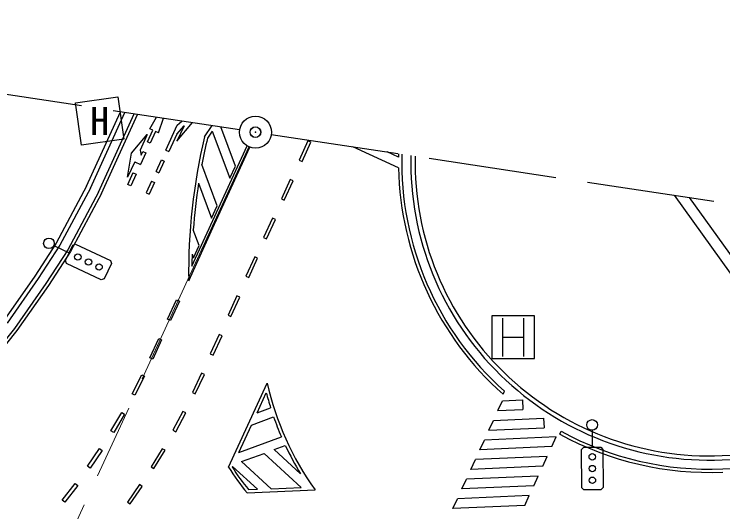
# Model space of a CAD drawing. Units: millimetres, scale not verified. Extents: x 40000 to 680000, y 20000 to 380000.
# Drawn here: x 400636 to 433880, y 311494 to 334867 of the extents above; entities that cross this region are included whole.
import ezdxf
from ezdxf.enums import TextEntityAlignment as Align

# ---------------------------------------------------------------- set-up
doc = ezdxf.new("R2010")
doc.units = ezdxf.units.MM
doc.header["$LTSCALE"] = 1000
doc.header["$PDMODE"] = 32
doc.header["$PDSIZE"] = 500
doc.linetypes.add('CHAIN', pattern=[18.5, 12, -1.5, 3.5, -1.5])
doc.linetypes.add('DASHED', pattern=[7.5, 6, -1.5])
for name, color, linetype, lineweight in [('M-BGD', 7, 'Continuous', 25), ('M-BGD-EXST', 7, 'Continuous', 25), ('M-BMK', 2, 'CHAIN', 13), ('M-BMK-SRVR', 3, 'Continuous', 25), ('M-STR-STRC', 7, 'Continuous', 25)]:
    doc.layers.add(name, color=color, linetype=linetype, lineweight=lineweight)
doc.layers.add('M-OTRS', color=6, linetype='Continuous')
doc.styles.add('ＭＳ ゴシック', font='')
doc.styles.get('ＭＳ ゴシック').set_extended_font_data('MS Gothic')

msp = doc.modelspace()

# ---------------------------------------------------------------- linework, layer by layer
at = {"layer": 'M-BGD', "linetype": 'DASHED'}
for p, q in [((411211, 329439), (375215, 334867)), ((412694, 329215), (461395, 321870))]:
    msp.add_line(p, q, dxfattribs=at)
at = {"layer": 'M-BGD'}
for p, q in [((404032, 326785), (405619, 330282)), ((404211, 326696), (405825, 330251)), ((404032, 326785), (402610, 324119)), ((404211, 326696), (402783, 324018)), ((437893, 317600), (431613, 326362)), ((432303, 326258), (438141, 318111)), ((402610, 324119), (401598, 322564)), ((402783, 324018), (401764, 322453)), ((401598, 322564), (400144, 320475)), ((401764, 322453), (400304, 320355)), ((433847, 314137), (439083, 314349)), ((433856, 313938), (439084, 314149))]:
    msp.add_line(p, q, dxfattribs=at)
for radius, start in [(14000, 178.7603), (13800, 178.8672)]:
    msp.add_arc((433241, 327924), radius, start, 272.5154, dxfattribs=at)
at = {"layer": 'M-BGD-EXST'}
for p, q in [((403512, 330699), (405492, 330981)), ((405492, 330981), (405774, 329001)), ((403794, 328719), (403512, 330699)), ((405774, 329001), (403794, 328719)), ((402492, 323997), (403216, 323656)), ((403045, 323294), (403387, 324018)), ((403387, 324018), (403520, 324066)), ((403520, 324066), (405148, 323298)), ((403093, 323161), (403045, 323294)), ((404721, 322394), (403093, 323161)), ((405196, 323165), (404855, 322442)), ((405148, 323298), (405196, 323165)), ((404855, 322442), (404721, 322394)), ((423045, 320692), (423045, 318692)), ((425045, 320692), (423045, 320692)), ((423545, 320592), (423545, 318792)), ((424545, 318792), (424545, 320592)), ((425045, 318692), (425045, 320692)), ((423545, 319692), (424545, 319692)), ((423045, 318692), (425045, 318692)), ((427748, 315327), (427753, 314527)), ((427253, 314424), (427353, 314525)), ((427353, 314525), (428153, 314529)), ((428153, 314529), (428253, 314430)), ((427263, 312624), (427253, 314424)), ((428253, 314430), (428263, 312630)), ((427363, 312525), (427263, 312624)), ((428163, 312529), (427363, 312525)), ((428263, 312630), (428163, 312529))]:
    msp.add_line(p, q, dxfattribs=at)
for centre, radius in [((402266, 324104), 250), ((403623, 323464), 150), ((404121, 323230), 150), ((404618, 322995), 150), ((427747, 315577), 250), ((427755, 314077), 150), ((427758, 313527), 150), ((427761, 312977), 150)]:
    msp.add_circle(centre, radius, dxfattribs=at)
at = {"layer": 'M-BMK'}
msp.add_line((411639, 328640), (400079, 303445), dxfattribs=at)
at = {"layer": 'M-BMK-SRVR'}
msp.add_circle((411957, 329322), 750, dxfattribs=at)
msp.add_point((411957, 329322), dxfattribs=at)
at = {"layer": 'M-OTRS'}
msp.add_point((411952, 329322), dxfattribs=at)
at = {"layer": 'M-STR-STRC'}
for p, q in [((404593, 326508), (406262, 330185)), ((404727, 326442), (406416, 330162)), ((406997, 329482), (407317, 330026)), ((407406, 329295), (407639, 329977)), ((408286, 329646), (408505, 329847)), ((407134, 329420), (406997, 329482)), ((407751, 328477), (408286, 329646)), ((408264, 329238), (408607, 329625)), ((408273, 328897), (409004, 329772)), ((408607, 329625), (408273, 328897)), ((409565, 329099), (409925, 329632)), ((411018, 327736), (410336, 329571)), ((406141, 328334), (406872, 329209)), ((406872, 329209), (406539, 328482)), ((406884, 328874), (407134, 329420)), ((407270, 329357), (407020, 328812)), ((407406, 329295), (407270, 329357)), ((408264, 329238), (407887, 328414)), ((409930, 329371), (409704, 329038)), ((409930, 329371), (410752, 327157)), ((407020, 328812), (406884, 328874)), ((414419, 328918), (414003, 328009)), ((414139, 327947), (414556, 328856)), ((414556, 328856), (414419, 328918)), ((406539, 328482), (406597, 328249)), ((407751, 328477), (407887, 328414)), ((408971, 323032), (411561, 328682)), ((410041, 325006), (411696, 328617)), ((418669, 327652), (416517, 328638)), ((405956, 327209), (406141, 328334)), ((406812, 328357), (406562, 327812)), ((406597, 328249), (406676, 328420)), ((406676, 328420), (406812, 328357)), ((418668, 328148), (418127, 328395)), ((406289, 327937), (405956, 327209)), ((406289, 327937), (406562, 327812)), ((407292, 327477), (407542, 328022)), ((407679, 327960), (407429, 327414)), ((407542, 328022), (407679, 327960)), ((410163, 325871), (409442, 327813)), ((414003, 328009), (414139, 327947)), ((407292, 327477), (407429, 327414)), ((410752, 327157), (411018, 327736)), ((405967, 326874), (406220, 327425)), ((406354, 327357), (406104, 326812)), ((406217, 327420), (406354, 327357)), ((406035, 326843), (405967, 326874)), ((406104, 326812), (406035, 326843)), ((407084, 327022), (406834, 326477)), ((407220, 326960), (406970, 326414)), ((407084, 327022), (407220, 326960)), ((409290, 326931), (409898, 325293)), ((413586, 327100), (413170, 326191)), ((413306, 326128), (413723, 327038)), ((413723, 327038), (413586, 327100)), ((404593, 326508), (403149, 323801)), ((406834, 326477), (406902, 326446)), ((404727, 326442), (403278, 323725)), ((406902, 326446), (406970, 326414)), ((413170, 326191), (413306, 326128)), ((409898, 325293), (410163, 325871)), ((412753, 325282), (412337, 324373)), ((412473, 324310), (412889, 325219)), ((412889, 325219), (412753, 325282)), ((408823, 322350), (410041, 325006)), ((409309, 324007), (409040, 324732)), ((412337, 324373), (412473, 324310)), ((403149, 323801), (402117, 322215)), ((409044, 323429), (409309, 324007)), ((403278, 323725), (402241, 322131)), ((408982, 323596), (409044, 323429)), ((411920, 323464), (411503, 322555)), ((411640, 322492), (412056, 323401)), ((412056, 323401), (411920, 323464)), ((411503, 322555), (411640, 322492)), ((402117, 322215), (400644, 320100)), ((402241, 322131), (400765, 320010)), ((411087, 321645), (410670, 320736)), ((410807, 320674), (411223, 321583)), ((411223, 321583), (411087, 321645)), ((407832, 320543), (408248, 321452)), ((408385, 321390), (407968, 320481)), ((408248, 321452), (408385, 321390)), ((407968, 320481), (407832, 320543)), ((410670, 320736), (410807, 320674)), ((400644, 320100), (399103, 318185)), ((400765, 320010), (399216, 318086)), ((410254, 319827), (409837, 318918)), ((410390, 319765), (410254, 319827)), ((406998, 318725), (407415, 319634)), ((407551, 319572), (407135, 318662)), ((407415, 319634), (407551, 319572)), ((409973, 318856), (410390, 319765)), ((409837, 318918), (409973, 318856)), ((407135, 318662), (406998, 318725)), ((406165, 317037), (406619, 317926)), ((406754, 317860), (406298, 316967)), ((406619, 317926), (406754, 317860)), ((409420, 318009), (408999, 317104)), ((409134, 317039), (409557, 317947)), ((409557, 317947), (409420, 318009)), ((410696, 313591), (412507, 317544)), ((423570, 317020), (423636, 317163)), ((406298, 316967), (406165, 317037)), ((408999, 317104), (409134, 317039)), ((412033, 316149), (412463, 317087)), ((423326, 316247), (423537, 316707)), ((423537, 316707), (424481, 316748)), ((424481, 316748), (424501, 316299)), ((405176, 315305), (405684, 316163)), ((405684, 316163), (405814, 316089)), ((408552, 316206), (408081, 315326)), ((408685, 316137), (408552, 316206)), ((412033, 316149), (412664, 316383)), ((423326, 316247), (424501, 316299)), ((405814, 316089), (405304, 315226)), ((408212, 315253), (408685, 316137)), ((411768, 315570), (412806, 315956)), ((423116, 315788), (425473, 315891)), ((425473, 315891), (425493, 315442)), ((411179, 314285), (411768, 315570)), ((422905, 315328), (423116, 315788)), ((405304, 315226), (405176, 315305)), ((408081, 315326), (408212, 315253)), ((422905, 315328), (425493, 315442)), ((426231, 315146), (426294, 315282)), ((411179, 314285), (413170, 315024)), ((422484, 314409), (422694, 314868)), ((426062, 315016), (422694, 314868)), ((425851, 314557), (426062, 315016)), ((412830, 314418), (413355, 314613)), ((425851, 314557), (422484, 314409)), ((404083, 313636), (404642, 314462)), ((404768, 314380), (404206, 313550)), ((404642, 314462), (404768, 314380)), ((407586, 314460), (407066, 313608)), ((407192, 313528), (407715, 314384)), ((407715, 314384), (407586, 314460)), ((411302, 313851), (412356, 314242)), ((414100, 312644), (412356, 314242)), ((414072, 313280), (412830, 314418)), ((412687, 312582), (411302, 313851)), ((422062, 313489), (422273, 313949)), ((425641, 314097), (422273, 313949)), ((425430, 313637), (425641, 314097)), ((404206, 313550), (404083, 313636)), ((407066, 313608), (407192, 313528)), ((410865, 313601), (410878, 313629)), ((412051, 312554), (410878, 313629)), ((425430, 313637), (422062, 313489)), ((433874, 313513), (439101, 313724)), ((425220, 313177), (421852, 313029)), ((425009, 312718), (425220, 313177)), ((421641, 312570), (421852, 313029)), ((402889, 312038), (403498, 312828)), ((403618, 312738), (403006, 311944)), ((403498, 312828), (403618, 312738)), ((406521, 312772), (405954, 311951)), ((406076, 311864), (406646, 312688)), ((406646, 312688), (406521, 312772)), ((411564, 312383), (414751, 312523)), ((411631, 312536), (412051, 312554)), ((412687, 312582), (414100, 312644)), ((425009, 312718), (421641, 312570)), ((424798, 312258), (421430, 312110)), ((424588, 311798), (424798, 312258)), ((403006, 311944), (402889, 312038)), ((405954, 311951), (406076, 311864)), ((421220, 311650), (421430, 312110)), ((424588, 311798), (421220, 311650))]:
    msp.add_line(p, q, dxfattribs=at)
for centre, radius, start, end in [((435895, 322793), 27075, 166.5304, 180.9358), ((435895, 322793), 26925, 166.5884, 169.2541), ((433241, 327924), 14575, 178.4684, 179.1211), ((433241, 327924), 14425, 178.5421, 228.2482), ((433241, 327924), 14575, 181.0685, 228.4298), ((435895, 322793), 26925, 171.1594, 175.8696), ((435895, 322793), 26925, 178.2907, 179.4905), ((426092, 320603), 13925, 192.6938, 215.4708), ((426092, 320603), 14075, 194.4665, 197.4472), ((426092, 320603), 14075, 199.2802, 203.3524), ((433241, 327924), 14425, 241.2088, 272.5123), ((433241, 327924), 14575, 241.2518, 272.5123), ((426092, 320603), 14075, 205.1885, 211.3526), ((418473, 318267), 9075, 211.0158, 220.4183), ((418473, 318267), 8925, 211.5223, 219.9491)]:
    msp.add_arc(centre, radius, start, end, dxfattribs=at)

# ---------------------------------------------------------------- texts
at = {"layer": 'M-BGD-EXST', "style": 'ＭＳ ゴシック'}
msp.add_text('H', height=1320, dxfattribs=at).set_placement((404643, 329850), align=Align.MIDDLE_CENTER)

doc.saveas('drawing.dxf')
